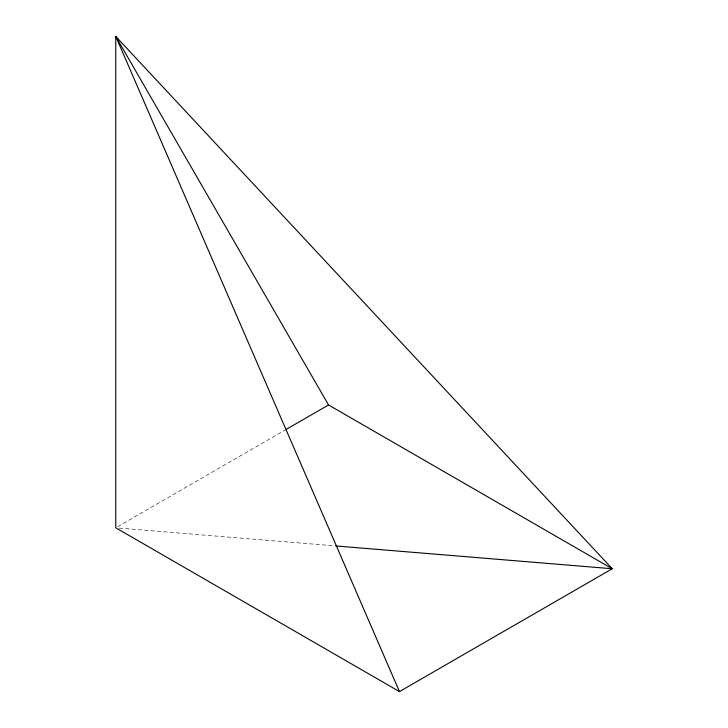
<?xml version="1.0" encoding="UTF-8"?>
<svg xmlns="http://www.w3.org/2000/svg" width="728" height="728" viewBox="0 0 728 728"><rect width="100%" height="100%" fill="white"/><g stroke="black" fill="none" stroke-linecap="round" stroke-linejoin="round"><path stroke-width="0.55" stroke-dasharray="3.64 2.73" d="M117.727 526.663L285.194 429.975M119.155 528.082L334.525 545.845"/><path stroke-width="1.09" d="M286.177 429.411L328.537 404.95L612.248 568.75L399.463 691.6L115.752 527.8L115.752 36.4L612.248 568.75L335.663 545.936M328.537 404.95L115.752 36.4L399.463 691.6"/></g></svg>
